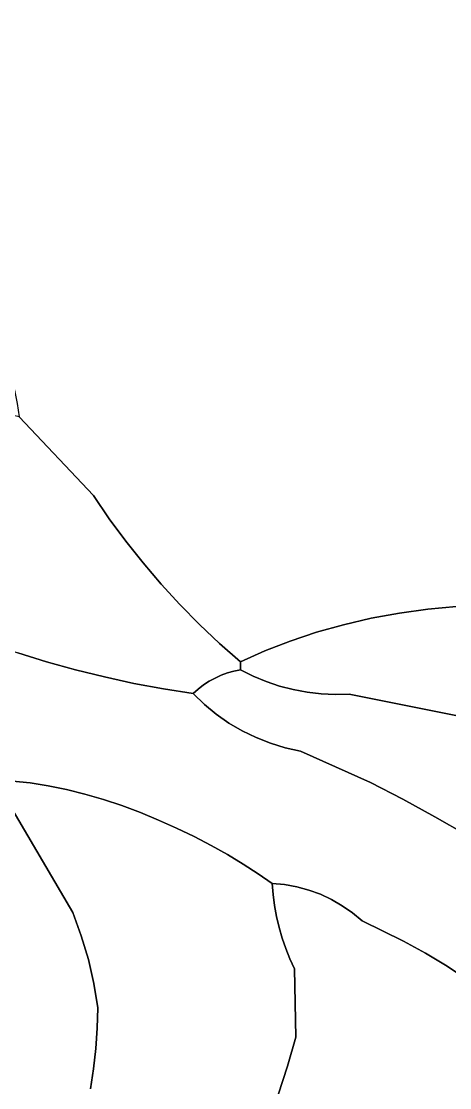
# Model space of a CAD drawing. Header units: inches. Extents: x 37.2 to 70.6, y 17.4 to 61.6.
# Drawn here: x 46.823 to 48.581, y 35.094 to 39.47 of the extents above; entities that cross this region are included whole.
import ezdxf

# ---------------------------------------------------------------- set-up
doc = ezdxf.new("R2010")
doc.units = ezdxf.units.IN
doc.layers.add('SURFACES_FOR_SKETCHUP', color=7, linetype='Continuous')

msp = doc.modelspace()

# ---------------------------------------------------------------- linework, layer by layer
at = {"layer": 'SURFACES_FOR_SKETCHUP'}
for points, invisible_edges in [([(46.4477, 39.4167), (47.9831, 40.3473), (46.4173, 39.4815)], 3), ([(46.4753, 39.3506), (47.9831, 40.3473), (46.4477, 39.4167)], 3), ([(46.4753, 39.3506), (46.5002, 39.2835), (47.9831, 40.3473)], 10), ([(46.5002, 39.2835), (46.5223, 39.2152), (47.9831, 40.3473)], 10), ([(46.5223, 39.2152), (46.5415, 39.1461), (47.9831, 40.3473)], 10), ([(48.4701, 40.0941), (47.9831, 40.3473), (46.5415, 39.1461)], 11), ([(46.5415, 39.1461), (46.7048, 38.1544), (48.4701, 40.0941)], 11), ([(46.7048, 38.1544), (46.7336, 38.1077), (48.4701, 40.0941)], 10), ([(46.7336, 38.1077), (46.7583, 38.0589), (48.4701, 40.0941)], 10), ([(48.5218, 40.0763), (48.4701, 40.0941), (46.7583, 38.0589)], 10), ([(48.5744, 40.0622), (48.5218, 40.0763), (46.7583, 38.0589)], 10), ([(46.7583, 38.0589), (47.12, 37.5233), (48.5744, 40.0622)], 11), ([(48.4917, 37.0576), (48.5744, 40.0622), (47.12, 37.5233)], 11), ([(48.5744, 40.0622), (48.4917, 37.0576), (48.6277, 40.0518)], 3), ([(48.6094, 37.0682), (48.6277, 40.0518), (48.4917, 37.0576)], 3), ([(46.7788, 38.0082), (47.12, 37.5233), (46.7583, 38.0589)], 3), ([(46.7788, 38.0082), (46.7951, 37.9559), (47.12, 37.5233)], 10), ([(46.7951, 37.9559), (46.8069, 37.9022), (47.12, 37.5233)], 10), ([(46.8069, 37.9022), (46.8142, 37.8474), (47.12, 37.5233)], 8), ([(46.7918, 37.8519), (46.3638, 37.6435), (47.12, 37.5233)], 11), ([(47.12, 37.5233), (46.8142, 37.8474), (46.7918, 37.8519)], 8), ([(46.3464, 37.6083), (47.12, 37.5233), (46.3638, 37.6435)], 3), ([(46.3464, 37.6083), (46.5765, 36.9606), (47.12, 37.5233)], 11), ([(46.5765, 36.9606), (46.6922, 36.9177), (47.12, 37.5233)], 10), ([(47.1844, 37.4288), (47.12, 37.5233), (46.6922, 36.9177)], 10), ([(47.12, 37.5233), (47.1844, 37.4288), (48.2594, 37.0202)], 10), ([(48.2594, 37.0202), (48.3749, 37.0415), (47.12, 37.5233)], 10), ([(48.3749, 37.0415), (48.4917, 37.0576), (47.12, 37.5233)], 10), ([(46.6922, 36.9177), (46.8089, 36.8781), (47.1844, 37.4288)], 10), ([(47.2521, 37.3368), (47.1844, 37.4288), (46.8089, 36.8781)], 10), ([(47.1844, 37.4288), (47.2521, 37.3368), (48.2594, 37.0202)], 10), ([(46.9267, 36.8418), (47.2521, 37.3368), (46.8089, 36.8781)], 3), ([(47.2521, 37.3368), (46.9267, 36.8418), (47.323, 37.2473)], 3), ([(47.323, 37.2473), (48.1459, 36.9938), (47.2521, 37.3368)], 3), ([(48.1459, 36.9938), (48.2594, 37.0202), (47.2521, 37.3368)], 10), ([(47.0455, 36.8088), (47.323, 37.2473), (46.9267, 36.8418)], 3), ([(47.0455, 36.8088), (47.1651, 36.7793), (47.323, 37.2473)], 10), ([(47.3971, 37.1604), (47.323, 37.2473), (47.1651, 36.7793)], 10), ([(47.3971, 37.1604), (48.1459, 36.9938), (47.323, 37.2473)], 3), ([(47.1651, 36.7793), (47.2855, 36.7531), (47.3971, 37.1604)], 10), ([(47.3971, 37.1604), (47.2855, 36.7531), (47.4742, 37.0762)], 3), ([(48.1459, 36.9938), (47.3971, 37.1604), (48.035, 36.9625)], 3), ([(47.4742, 37.0762), (48.035, 36.9625), (47.3971, 37.1604)], 3), ([(47.4067, 36.7303), (47.4742, 37.0762), (47.2855, 36.7531)], 3), ([(47.4742, 37.0762), (47.4067, 36.7303), (47.5544, 36.9949)], 3), ([(48.035, 36.9625), (47.4742, 37.0762), (47.9272, 36.9265)], 3), ([(47.5544, 36.9949), (47.9272, 36.9265), (47.4742, 37.0762)], 3), ([(48.6094, 37.0682), (48.4917, 37.0576), (48.6686, 36.6093)], 10), ([(48.3749, 37.0415), (48.2594, 37.0202), (48.1696, 36.7085)], 10), ([(48.1696, 36.7085), (48.6686, 36.6093), (48.3749, 37.0415)], 10), ([(48.4917, 37.0576), (48.3749, 37.0415), (48.6686, 36.6093)], 10), ([(47.5711, 36.7465), (47.5544, 36.9949), (47.4067, 36.7303)], 11), ([(47.6374, 36.9164), (47.8231, 36.8859), (47.5544, 36.9949)], 3), ([(47.9272, 36.9265), (47.5544, 36.9949), (47.8231, 36.8859)], 3), ([(47.5544, 36.9949), (47.5942, 36.7616), (47.6374, 36.9164)], 3), ([(47.5942, 36.7616), (47.5544, 36.9949), (47.5711, 36.7465)], 3), ([(48.1459, 36.9938), (48.035, 36.9625), (48.1115, 36.7073)], 10), ([(48.1115, 36.7073), (48.1696, 36.7085), (48.1459, 36.9938)], 10), ([(48.2594, 37.0202), (48.1459, 36.9938), (48.1696, 36.7085)], 10), ([(48.035, 36.9625), (47.9272, 36.9265), (47.9962, 36.7168)], 10), ([(47.9962, 36.7168), (48.0536, 36.71), (48.035, 36.9625)], 10), ([(48.0536, 36.71), (48.1115, 36.7073), (48.035, 36.9625)], 10), ([(47.6183, 36.7748), (47.6374, 36.9164), (47.5942, 36.7616)], 3), ([(47.6434, 36.7862), (47.6374, 36.9164), (47.6183, 36.7748)], 3), ([(47.6374, 36.9164), (47.7233, 36.8409), (47.8231, 36.8859)], 8), ([(47.6374, 36.9164), (47.6694, 36.7956), (47.7233, 36.8409)], 3), ([(47.6694, 36.7956), (47.6374, 36.9164), (47.6434, 36.7862)], 3), ([(47.9272, 36.9265), (47.8231, 36.8859), (47.8836, 36.742)], 10), ([(47.8836, 36.742), (47.9395, 36.7275), (47.9272, 36.9265)], 10), ([(47.9395, 36.7275), (47.9962, 36.7168), (47.9272, 36.9265)], 10), ([(46.8089, 36.8781), (46.7871, 36.3514), (46.9267, 36.8418)], 3), ([(47.8231, 36.8859), (47.7233, 36.8409), (47.7754, 36.7825)], 10), ([(47.7754, 36.7825), (47.8289, 36.7604), (47.8231, 36.8859)], 10), ([(47.8289, 36.7604), (47.8836, 36.742), (47.8231, 36.8859)], 10), ([(46.8594, 36.3444), (46.9267, 36.8418), (46.7871, 36.3514)], 3), ([(46.9267, 36.8418), (46.8594, 36.3444), (47.0455, 36.8088)], 3), ([(46.9333, 36.3331), (47.0455, 36.8088), (46.8594, 36.3444)], 3), ([(47.0084, 36.3179), (47.0455, 36.8088), (46.9333, 36.3331)], 3), ([(47.0455, 36.8088), (47.0084, 36.3179), (47.1651, 36.7793)], 3), ([(47.696, 36.803), (47.7233, 36.8409), (47.6694, 36.7956)], 3), ([(47.696, 36.803), (47.6694, 36.7956), (47.7754, 36.7825)], 10), ([(47.696, 36.803), (47.7233, 36.8084), (47.7233, 36.8409)], 8), ([(47.7233, 36.8084), (47.696, 36.803), (47.7754, 36.7825)], 2), ([(47.7233, 36.8084), (47.7754, 36.7825), (47.7233, 36.8409)], 2), ([(47.0842, 36.2989), (47.1651, 36.7793), (47.0084, 36.3179)], 3), ([(47.1651, 36.7793), (47.0842, 36.2989), (47.2855, 36.7531)], 3), ([(47.5711, 36.7465), (47.5746, 36.6668), (47.5942, 36.7616)], 3), ([(47.5746, 36.6668), (47.6237, 36.6265), (47.6183, 36.7748)], 10), ([(47.5942, 36.7616), (47.5746, 36.6668), (47.6183, 36.7748)], 3), ([(47.6183, 36.7748), (47.6237, 36.6265), (47.6434, 36.7862)], 3), ([(47.6434, 36.7862), (47.6237, 36.6265), (47.6694, 36.7956)], 3), ([(47.6756, 36.5902), (47.6694, 36.7956), (47.6237, 36.6265)], 3), ([(47.7754, 36.7825), (47.6694, 36.7956), (47.6756, 36.5902)], 11), ([(47.7302, 36.5582), (47.7754, 36.7825), (47.6756, 36.5902)], 3), ([(47.7754, 36.7825), (47.7302, 36.5582), (47.8289, 36.7604)], 3), ([(47.7871, 36.5305), (47.8289, 36.7604), (47.7302, 36.5582)], 3), ([(47.8289, 36.7604), (47.7871, 36.5305), (47.8836, 36.742)], 3), ([(47.1604, 36.2766), (47.2855, 36.7531), (47.0842, 36.2989)], 3), ([(47.2365, 36.2512), (47.2855, 36.7531), (47.1604, 36.2766)], 3), ([(47.2855, 36.7531), (47.2365, 36.2512), (47.4067, 36.7303)], 3), ([(47.3122, 36.2229), (47.4067, 36.7303), (47.2365, 36.2512)], 3), ([(47.4067, 36.7303), (47.3122, 36.2229), (47.5746, 36.6668)], 11), ([(47.4067, 36.7303), (47.5492, 36.7296), (47.5711, 36.7465)], 9), ([(47.4067, 36.7303), (47.5285, 36.711), (47.5492, 36.7296)], 8), ([(47.5746, 36.6668), (47.5285, 36.711), (47.4067, 36.7303)], 8), ([(47.5285, 36.711), (47.5746, 36.6668), (47.5492, 36.7296)], 2), ([(47.5492, 36.7296), (47.5746, 36.6668), (47.5711, 36.7465)], 3), ([(47.846, 36.5072), (47.8836, 36.742), (47.7871, 36.5305)], 3), ([(47.8836, 36.742), (47.846, 36.5072), (47.9395, 36.7275)], 3), ([(47.9067, 36.4886), (47.9395, 36.7275), (47.846, 36.5072)], 3), ([(47.9395, 36.7275), (47.9067, 36.4886), (47.9962, 36.7168)], 3), ([(47.969, 36.4747), (47.9962, 36.7168), (47.9067, 36.4886)], 3), ([(47.9962, 36.7168), (47.969, 36.4747), (48.0536, 36.71)], 3), ([(48.0536, 36.71), (47.969, 36.4747), (48.1115, 36.7073)], 3), ([(48.1115, 36.7073), (47.969, 36.4747), (48.1696, 36.7085)], 3), ([(48.257, 36.3461), (48.1696, 36.7085), (47.969, 36.4747)], 3), ([(48.1696, 36.7085), (48.257, 36.3461), (48.6686, 36.6093)], 3), ([(47.5746, 36.6668), (47.3122, 36.2229), (47.6237, 36.6265)], 3), ([(47.3871, 36.1922), (47.6237, 36.6265), (47.3122, 36.2229)], 3), ([(47.6237, 36.6265), (47.3871, 36.1922), (47.6756, 36.5902)], 3), ([(47.4607, 36.1593), (47.6756, 36.5902), (47.3871, 36.1922)], 3), ([(47.6756, 36.5902), (47.4607, 36.1593), (47.7302, 36.5582)], 3), ([(48.3895, 36.2773), (48.6686, 36.6093), (48.257, 36.3461)], 3), ([(48.5206, 36.2059), (48.6686, 36.6093), (48.3895, 36.2773)], 3), ([(48.6501, 36.1319), (48.6686, 36.6093), (48.5206, 36.2059)], 3), ([(47.5326, 36.1244), (47.7302, 36.5582), (47.4607, 36.1593)], 3), ([(47.7302, 36.5582), (47.5326, 36.1244), (47.7871, 36.5305)], 3), ([(47.6025, 36.088), (47.7871, 36.5305), (47.5326, 36.1244)], 3), ([(47.7871, 36.5305), (47.6025, 36.088), (47.846, 36.5072)], 3), ([(47.6699, 36.0502), (47.846, 36.5072), (47.6025, 36.088)], 3), ([(47.846, 36.5072), (47.6699, 36.0502), (47.9067, 36.4886)], 3), ([(47.7344, 36.0113), (47.9067, 36.4886), (47.6699, 36.0502)], 3), ([(47.9067, 36.4886), (47.7344, 36.0113), (47.969, 36.4747)], 3), ([(47.7956, 35.9718), (47.969, 36.4747), (47.7344, 36.0113)], 3), ([(47.9042, 35.927), (47.969, 36.4747), (47.7956, 35.9718)], 11), ([(47.9543, 35.9179), (47.969, 36.4747), (47.9042, 35.927)], 3), ([(47.969, 36.4747), (47.9543, 35.9179), (48.257, 36.3461)], 3), ([(47.0347, 35.8127), (46.7168, 36.3539), (46.3173, 35.7931)], 10), ([(46.7871, 36.3514), (46.7168, 36.3539), (47.0347, 35.8127)], 8), ([(46.7871, 36.3514), (47.0347, 35.8127), (46.8594, 36.3444)], 3), ([(46.9333, 36.3331), (46.8594, 36.3444), (47.0347, 35.8127)], 10), ([(46.9333, 36.3331), (47.0347, 35.8127), (47.0084, 36.3179)], 3), ([(48.0032, 35.9046), (48.257, 36.3461), (47.9543, 35.9179)], 3), ([(48.0508, 35.8873), (48.257, 36.3461), (48.0032, 35.9046)], 3), ([(48.0967, 35.8659), (48.257, 36.3461), (48.0508, 35.8873)], 3), ([(48.257, 36.3461), (48.0967, 35.8659), (48.3895, 36.2773)], 3), ([(47.0842, 36.2989), (47.0084, 36.3179), (47.0347, 35.8127)], 10), ([(47.1604, 36.2766), (47.0842, 36.2989), (47.0347, 35.8127)], 10), ([(47.2365, 36.2512), (47.1604, 36.2766), (47.0347, 35.8127)], 10), ([(47.3122, 36.2229), (47.2365, 36.2512), (47.0347, 35.8127)], 10), ([(48.1408, 35.8407), (48.3895, 36.2773), (48.0967, 35.8659)], 3), ([(48.1826, 35.8117), (48.3895, 36.2773), (48.1408, 35.8407)], 3), ([(48.3895, 36.2773), (48.1826, 35.8117), (48.5206, 36.2059)], 3), ([(47.3871, 36.1922), (47.3122, 36.2229), (47.0347, 35.8127)], 10), ([(47.3871, 36.1922), (47.0347, 35.8127), (47.4607, 36.1593)], 3), ([(48.2221, 35.779), (48.5206, 36.2059), (48.1826, 35.8117)], 3), ([(48.3917, 35.695), (48.5206, 36.2059), (48.2221, 35.779)], 3), ([(48.5206, 36.2059), (48.3917, 35.695), (48.6501, 36.1319)], 3), ([(47.0697, 35.7175), (47.4607, 36.1593), (47.0347, 35.8127)], 3), ([(47.4607, 36.1593), (47.0697, 35.7175), (47.5326, 36.1244)], 3), ([(47.5326, 36.1244), (47.0697, 35.7175), (47.6025, 36.088)], 3), ([(48.4822, 35.6464), (48.6501, 36.1319), (48.3917, 35.695)], 3), ([(48.6501, 36.1319), (48.4822, 35.6464), (48.7782, 36.0552)], 3), ([(47.0986, 35.6204), (47.6025, 36.088), (47.0697, 35.7175)], 3), ([(47.6025, 36.088), (47.0986, 35.6204), (47.6699, 36.0502)], 3), ([(47.0986, 35.6204), (47.8708, 35.7961), (47.6699, 36.0502)], 11), ([(47.6699, 36.0502), (47.8708, 35.7961), (47.7344, 36.0113)], 3), ([(48.571, 35.5928), (48.7782, 36.0552), (48.4822, 35.6464)], 3), ([(48.7782, 36.0552), (48.571, 35.5928), (48.9047, 35.9761)], 3), ([(47.8626, 35.8409), (47.7344, 36.0113), (47.8708, 35.7961)], 3), ([(47.7956, 35.9718), (47.7344, 36.0113), (47.8626, 35.8409)], 10), ([(47.7956, 35.9718), (47.8532, 35.9318), (47.9042, 35.927)], 8), ([(47.8568, 35.8862), (47.8532, 35.9318), (47.7956, 35.9718)], 8), ([(47.8626, 35.8409), (47.8568, 35.8862), (47.7956, 35.9718)], 10), ([(48.6134, 35.5638), (48.9047, 35.9761), (48.571, 35.5928)], 3), ([(47.8532, 35.9318), (47.8568, 35.8862), (47.9042, 35.927)], 2), ([(47.8568, 35.8862), (47.8626, 35.8409), (47.9042, 35.927)], 10), ([(47.9543, 35.9179), (47.9042, 35.927), (47.8626, 35.8409)], 10), ([(47.8708, 35.7961), (47.9543, 35.9179), (47.8626, 35.8409)], 3), ([(48.0032, 35.9046), (47.9543, 35.9179), (47.8708, 35.7961)], 10), ([(47.8812, 35.7517), (48.0032, 35.9046), (47.8708, 35.7961)], 3), ([(48.0508, 35.8873), (48.0032, 35.9046), (47.8812, 35.7517)], 10), ([(47.8812, 35.7517), (47.8939, 35.708), (48.0508, 35.8873)], 10), ([(48.0508, 35.8873), (47.8939, 35.708), (48.0967, 35.8659)], 3), ([(47.9087, 35.6649), (48.0967, 35.8659), (47.8939, 35.708)], 3), ([(48.0967, 35.8659), (47.9087, 35.6649), (48.1408, 35.8407)], 3), ([(47.9087, 35.6649), (47.9258, 35.6225), (48.1408, 35.8407)], 10), ([(48.1826, 35.8117), (48.1408, 35.8407), (47.9258, 35.6225)], 10), ([(46.3173, 35.7931), (46.366, 35.6988), (47.0347, 35.8127)], 10), ([(46.366, 35.6988), (46.4102, 35.6022), (47.0347, 35.8127)], 10), ([(46.4102, 35.6022), (46.4388, 35.5222), (47.0347, 35.8127)], 10), ([(47.0697, 35.7175), (47.0347, 35.8127), (46.4388, 35.5222)], 10), ([(47.945, 35.5811), (48.1826, 35.8117), (47.9258, 35.6225)], 3), ([(48.2221, 35.779), (48.1826, 35.8117), (47.945, 35.5811)], 10), ([(47.8708, 35.7961), (47.0986, 35.6204), (47.8812, 35.7517)], 3), ([(48.2221, 35.779), (47.945, 35.5811), (48.3917, 35.695)], 3), ([(46.4388, 35.5222), (46.4643, 35.4413), (47.0697, 35.7175)], 10), ([(47.0986, 35.6204), (47.0697, 35.7175), (46.4643, 35.4413)], 10), ([(47.1214, 35.5216), (47.8812, 35.7517), (47.0986, 35.6204)], 3), ([(47.8812, 35.7517), (47.1214, 35.5216), (47.8939, 35.708)], 3), ([(47.8939, 35.708), (47.1214, 35.5216), (47.9087, 35.6649)], 3), ([(47.9494, 35.3014), (48.3917, 35.695), (47.945, 35.5811)], 3), ([(48.3917, 35.695), (47.9494, 35.3014), (48.4822, 35.6464)], 3), ([(47.1381, 35.4215), (47.9087, 35.6649), (47.1214, 35.5216)], 3), ([(47.9087, 35.6649), (47.1381, 35.4215), (47.9258, 35.6225)], 3), ([(47.9258, 35.6225), (47.1381, 35.4215), (47.9494, 35.3014)], 11), ([(47.9494, 35.3014), (47.945, 35.5811), (47.9258, 35.6225)], 8), ([(48.4822, 35.6464), (47.9494, 35.3014), (48.571, 35.5928)], 3), ([(47.1214, 35.5216), (47.0986, 35.6204), (46.4643, 35.4413)], 10), ([(48.571, 35.5928), (47.9494, 35.3014), (48.6134, 35.5638)], 3), ([(48.6134, 35.5638), (47.9494, 35.3014), (48.654, 35.5334)], 3), ([(46.4643, 35.4413), (46.4868, 35.3596), (47.1214, 35.5216)], 10), ([(47.1381, 35.4215), (47.1214, 35.5216), (46.4868, 35.3596)], 10), ([(48.654, 35.5334), (47.9494, 35.3014), (48.829, 35.2139)], 11), ([(46.4868, 35.3596), (46.5062, 35.2771), (47.1381, 35.4215)], 10), ([(47.1381, 35.4215), (46.5062, 35.2771), (47.1353, 35.3376)], 3), ([(47.1353, 35.3376), (47.9494, 35.3014), (47.1381, 35.4215)], 3), ([(47.1353, 35.3376), (46.5062, 35.2771), (47.1292, 35.2542)], 3), ([(47.1292, 35.2542), (47.9162, 35.1822), (47.1353, 35.3376)], 3), ([(47.9494, 35.3014), (47.1353, 35.3376), (47.9162, 35.1822)], 3), ([(46.5226, 35.1939), (47.1292, 35.2542), (46.5062, 35.2771)], 3), ([(47.9162, 35.1822), (48.829, 35.2139), (47.9494, 35.3014)], 3), ([(47.1292, 35.2542), (46.5226, 35.1939), (47.1199, 35.1712)], 3), ([(47.1199, 35.1712), (47.8778, 35.0648), (47.1292, 35.2542)], 3), ([(47.9162, 35.1822), (47.1292, 35.2542), (47.8778, 35.0648)], 3), ([(46.5358, 35.1102), (47.1199, 35.1712), (46.5226, 35.1939)], 3), ([(47.9162, 35.1822), (48.8124, 34.9493), (48.829, 35.2139)], 11), ([(47.1073, 35.0887), (47.1199, 35.1712), (46.5358, 35.1102)], 10), ([(47.1073, 35.0887), (47.8343, 34.9493), (47.1199, 35.1712)], 3), ([(47.8778, 35.0648), (47.1199, 35.1712), (47.8343, 34.9493)], 3), ([(47.8778, 35.0648), (48.7527, 34.789), (47.9162, 35.1822)], 3), ([(48.7527, 34.789), (48.7846, 34.8682), (47.9162, 35.1822)], 10), ([(48.8124, 34.9493), (47.9162, 35.1822), (48.7846, 34.8682)], 3), ([(46.5358, 35.1102), (46.5459, 35.026), (47.1073, 35.0887)], 10)]:
    msp.add_3dface(points, dxfattribs=dict(at, invisible_edges=invisible_edges))

doc.saveas('drawing.dxf')
